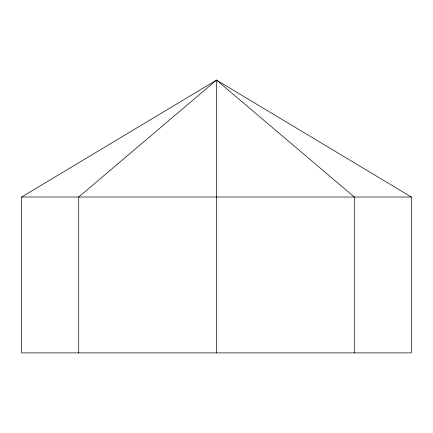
<?xml version="1.0" encoding="UTF-8"?>
<svg xmlns="http://www.w3.org/2000/svg" width="433" height="433" viewBox="0 0 433 433"><rect width="100%" height="100%" fill="white"/><g stroke="black" fill="none" stroke-linecap="round" stroke-linejoin="round"><path stroke-width="0.65" d="M354.281 352.895L354.281 197.015L216.5 80.105L21.65 197.015L21.65 352.895L411.35 352.895L411.35 197.015L216.5 80.105L78.719 197.015L78.719 352.895M21.65 197.015L411.35 197.015M216.5 80.105L216.5 352.895"/></g></svg>
